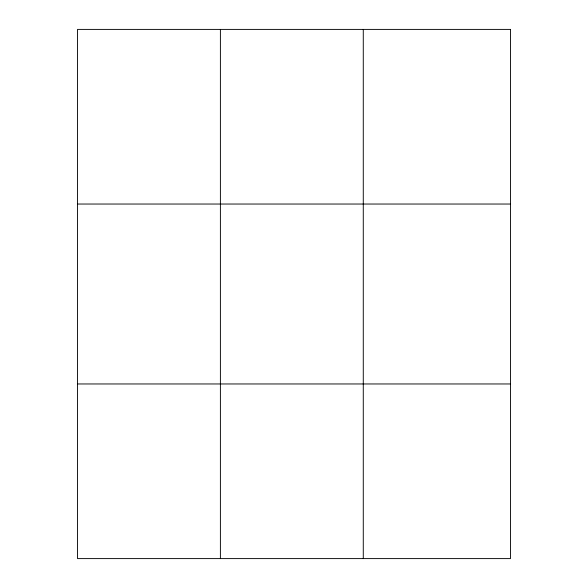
<?xml version="1.0" encoding="UTF-8"?>
<svg xmlns="http://www.w3.org/2000/svg" width="588" height="588" viewBox="0 0 588 588"><rect width="100%" height="100%" fill="white"/><g stroke="black" fill="none" stroke-linecap="round" stroke-linejoin="round"><path stroke-width="0.88" d="M220.397 558.6L220.397 29.4M363.274 558.6L363.274 29.4M77.528 204.036L510.472 204.036M77.528 383.964L510.472 383.964M510.472 29.4L510.472 558.6L77.528 558.6L77.528 29.4L510.472 29.4"/></g></svg>
